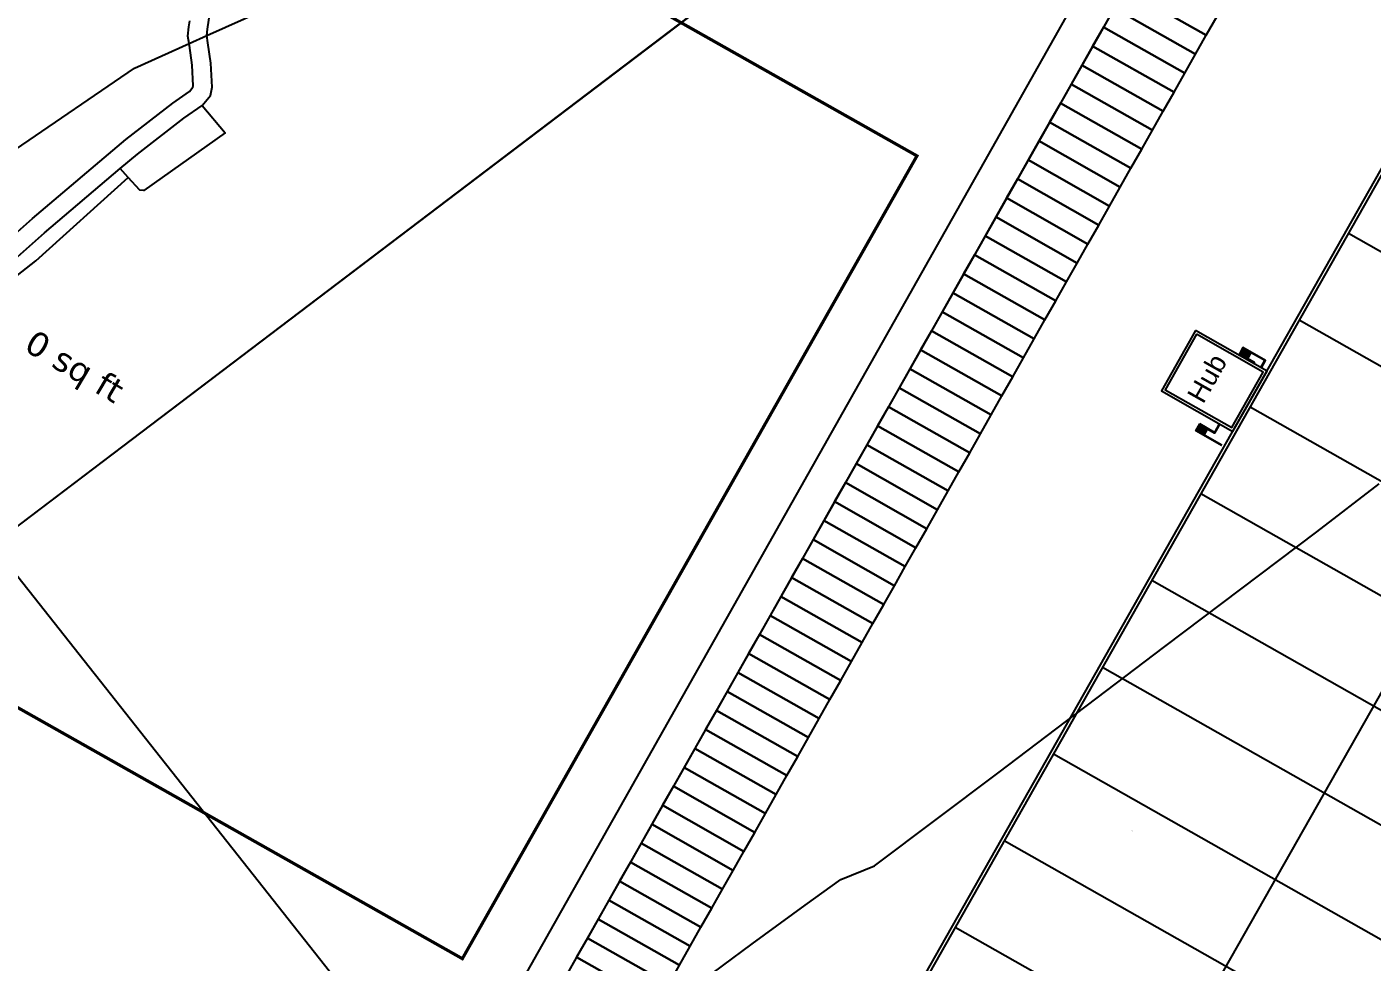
# Model space of a CAD drawing. Header units: millimetres. Extents: x 111502 to 977541, y 8702 to 1044108.
# Drawn here: x 489535.7 to 489751.6, y 240763.8 to 240913.8 of the extents above; entities that cross this region are included whole.
import ezdxf

# ---------------------------------------------------------------- set-up
doc = ezdxf.new("R2010")
doc.units = ezdxf.units.MM
doc.header["$LTSCALE"] = 0.25
doc.linetypes.add('DASHED2', pattern=[9.525, 6.35, -3.175])
for name, color, linetype in [('E HVSS As Laid HV', 10, 'Continuous'), ('X HVSS Site Background', 8, 'Continuous'), ('X HVSS Site Outline', 210, 'Continuous')]:
    doc.layers.add(name, color=color, linetype=linetype)
doc.styles.add('Proposed Employment Area - 11-089-MP013-01a$0$1250T25R', font='arial.ttf', dxfattribs={"height": 3125})
doc.styles.add('Proposed Employment Area - 11-089-MP013-01a$0$1250T35R', font='verdana.ttf', dxfattribs={"height": 4375})
doc.styles.add('Proposed Employment Area - 11-089-MP013-01a$0$Standard', font='txt')

# ---------------------------------------------------------------- blocks, each defined once
blk = doc.blocks.new('Proposed Commercial Boundary - 09.02.22')
at = {"layer": 'X HVSS Site Outline', "const_width": 300}
blk.add_lwpolyline([(489713065, 240784835), (489713076, 240784843), (489713076, 240784843), (489713077, 240784844), (489713093, 240784856)], dxfattribs=at)
blk = doc.blocks.new('commercial background')
at = {"layer": 'X HVSS Site Background'}
for p, q in [((1436.27, 681.99), (1178.67, 227.28)), ((1323.43, 668.21), (1093.98, 263.19)), ((1077.1, 244.89), (1191.68, 447.81)), ((1218.34, 391.23), (1217.81, 390.29)), ((1218.56, 391.11), (1218.03, 390.17)), ((1218.78, 390.99), (1218.24, 390.04)), ((1219, 390.86), (1218.46, 389.92)), ((1219.21, 390.74), (1218.68, 389.8)), ((1219.43, 390.62), (1218.9, 389.67)), ((1210.86, 378.02), (1211.39, 378.97)), ((1211.08, 377.9), (1211.61, 378.84)), ((1211.29, 377.78), (1211.83, 378.72)), ((1211.51, 377.65), (1212.05, 378.6)), ((1211.73, 377.53), (1212.26, 378.47)), ((1211.95, 377.41), (1212.48, 378.35))]:
    blk.add_line(p, q, dxfattribs=at)
for points in [[(1142.42, 247.24), (1321.16, 145.99), (1579.25, 601.57), (1400.51, 702.83)], [(1143.1, 247.43), (1320.97, 146.67), (1578.57, 601.38), (1400.7, 702.15)], [(1199.22, 448.95), (1212.27, 441.56), (1214, 444.6), (1200.94, 452)], [(1197.49, 445.91), (1210.55, 438.51), (1212.27, 441.56), (1199.22, 448.95)], [(1195.77, 442.86), (1208.82, 435.47), (1210.55, 438.51), (1197.49, 445.91)], [(1194.04, 439.82), (1207.1, 432.42), (1208.82, 435.47), (1195.77, 442.86)], [(1192.32, 436.77), (1205.37, 429.38), (1207.1, 432.42), (1194.04, 439.82)], [(1190.59, 433.72), (1203.65, 426.33), (1205.37, 429.38), (1192.32, 436.77)], [(1188.87, 430.68), (1201.92, 423.29), (1203.65, 426.33), (1190.59, 433.72)], [(1187.14, 427.63), (1200.19, 420.24), (1201.92, 423.29), (1188.87, 430.68)], [(1185.42, 424.59), (1198.47, 417.2), (1200.19, 420.24), (1187.14, 427.63)], [(1183.69, 421.54), (1196.74, 414.15), (1198.47, 417.2), (1185.42, 424.59)], [(1181.97, 418.5), (1195.02, 411.1), (1196.74, 414.15), (1183.69, 421.54)], [(1180.24, 415.45), (1193.29, 408.06), (1195.02, 411.1), (1181.97, 418.5)], [(1178.52, 412.41), (1191.57, 405.01), (1193.29, 408.06), (1180.24, 415.45)], [(1176.79, 409.36), (1189.84, 401.97), (1191.57, 405.01), (1178.52, 412.41)], [(1175.07, 406.32), (1188.12, 398.92), (1189.84, 401.97), (1176.79, 409.36)], [(1173.34, 403.27), (1186.39, 395.88), (1188.12, 398.92), (1175.07, 406.32)], [(1171.62, 400.23), (1184.67, 392.83), (1186.39, 395.88), (1173.34, 403.27)], [(1169.89, 397.18), (1182.94, 389.79), (1184.67, 392.83), (1171.62, 400.23)], [(1168.17, 394.14), (1181.22, 386.74), (1182.94, 389.79), (1169.89, 397.18)], [(1166.44, 391.09), (1179.49, 383.7), (1181.22, 386.74), (1168.17, 394.14)], [(1210.56, 394.19), (1205.07, 384.5), (1216.55, 377.99), (1222.04, 387.68)], [(1210.73, 393.57), (1205.68, 384.67), (1216.38, 378.6), (1221.43, 387.51)], [(1164.72, 388.05), (1177.77, 380.65), (1179.49, 383.7), (1166.44, 391.09)], [(1162.99, 385), (1176.04, 377.61), (1177.77, 380.65), (1164.72, 388.05)], [(1161.27, 381.95), (1174.32, 374.56), (1176.04, 377.61), (1162.99, 385)], [(1159.54, 378.91), (1172.59, 371.52), (1174.32, 374.56), (1161.27, 381.95)], [(1157.82, 375.86), (1170.87, 368.47), (1172.59, 371.52), (1159.54, 378.91)], [(1156.09, 372.82), (1169.14, 365.43), (1170.87, 368.47), (1157.82, 375.86)], [(1154.37, 369.77), (1167.42, 362.38), (1169.14, 365.43), (1156.09, 372.82)], [(1152.64, 366.73), (1165.69, 359.33), (1167.42, 362.38), (1154.37, 369.77)], [(1150.92, 363.68), (1163.97, 356.29), (1165.69, 359.33), (1152.64, 366.73)], [(1149.19, 360.64), (1162.24, 353.24), (1163.97, 356.29), (1150.92, 363.68)], [(1147.46, 357.59), (1160.52, 350.2), (1162.24, 353.24), (1149.19, 360.64)], [(1145.74, 354.55), (1158.79, 347.15), (1160.52, 350.2), (1147.46, 357.59)], [(1144.01, 351.5), (1157.07, 344.11), (1158.79, 347.15), (1145.74, 354.55)], [(1142.29, 348.46), (1155.34, 341.06), (1157.07, 344.11), (1144.01, 351.5)], [(1140.56, 345.41), (1153.62, 338.02), (1155.34, 341.06), (1142.29, 348.46)], [(1138.84, 342.37), (1151.89, 334.97), (1153.62, 338.02), (1140.56, 345.41)], [(1137.11, 339.32), (1150.17, 331.93), (1151.89, 334.97), (1138.84, 342.37)], [(1135.39, 336.28), (1148.44, 328.88), (1150.17, 331.93), (1137.11, 339.32)], [(1133.66, 333.23), (1146.71, 325.84), (1148.44, 328.88), (1135.39, 336.28)], [(1131.94, 330.18), (1144.99, 322.79), (1146.71, 325.84), (1133.66, 333.23)], [(1130.21, 327.14), (1143.26, 319.75), (1144.99, 322.79), (1131.94, 330.18)], [(1128.49, 324.09), (1141.54, 316.7), (1143.26, 319.75), (1130.21, 327.14)], [(1126.76, 321.05), (1139.81, 313.66), (1141.54, 316.7), (1128.49, 324.09)], [(1125.04, 318), (1138.09, 310.61), (1139.81, 313.66), (1126.76, 321.05)], [(1123.31, 314.96), (1136.36, 307.56), (1138.09, 310.61), (1125.04, 318)], [(1121.59, 311.91), (1134.64, 304.52), (1136.36, 307.56), (1123.31, 314.96)], [(1119.86, 308.87), (1132.91, 301.47), (1134.64, 304.52), (1121.59, 311.91)], [(1118.14, 305.82), (1131.19, 298.43), (1132.91, 301.47), (1119.86, 308.87)], [(1116.41, 302.78), (1129.46, 295.38), (1131.19, 298.43), (1118.14, 305.82)], [(1114.69, 299.73), (1127.74, 292.34), (1129.46, 295.38), (1116.41, 302.78)], [(1112.96, 296.69), (1126.01, 289.29), (1127.74, 292.34), (1114.69, 299.73)], [(1111.24, 293.64), (1124.29, 286.25), (1126.01, 289.29), (1112.96, 296.69)], [(1109.51, 290.6), (1122.56, 283.2), (1124.29, 286.25), (1111.24, 293.64)]]:
    blk.add_lwpolyline(points, close=True, dxfattribs=at)
at = {"layer": 'X HVSS Site Background', "const_width": 0.5}
blk.add_lwpolyline([(1092.9, 293.39), (1165.85, 422.2), (925.2, 558.08), (852.25, 429.28)], close=True, dxfattribs=at)
at = {"layer": 'X HVSS Site Background', "flags": 128}
for points in [[(1235.08, 409.8), (1412.95, 309.03)], [(1227.19, 395.88), (1405.07, 295.11)], [(1219.31, 381.95), (1397.18, 281.19)], [(1211.42, 368.03), (1389.29, 267.27)], [(1203.53, 354.11), (1381.41, 253.35)], [(1195.65, 340.19), (1373.52, 239.42)], [(1187.76, 326.27), (1365.63, 225.5)], [(1179.87, 312.35), (1357.75, 211.58)], [(1171.99, 298.43), (1349.86, 197.66)]]:
    blk.add_lwpolyline(points, dxfattribs=at)
at = {"layer": 'X HVSS Site Background'}
for points in [[(1221.13, 388.2), (1221.8, 389.39), (1218.17, 391.45), (1217.54, 390.33)], [(1221.04, 388.25), (1221.67, 389.35), (1218.12, 391.36)], [(1221.08, 388.22), (1221.73, 389.37), (1218.14, 391.41)], [(1219.85, 388.92), (1219.89, 388.99), (1217.54, 390.33)], [(1219.9, 388.9), (1219.96, 389.01), (1217.56, 390.37)], [(1219.94, 388.87), (1220.03, 389.03), (1217.58, 390.42)], [(1214.74, 375.71), (1210.58, 378.06), (1211.22, 379.18)], [(1214.77, 375.75), (1210.61, 378.11)], [(1214.79, 375.8), (1210.63, 378.15)], [(1214.45, 379.18), (1213.62, 377.71), (1211.17, 379.09)], [(1214.41, 379.21), (1213.6, 377.78), (1211.19, 379.14)], [(1214.36, 379.23), (1213.58, 377.84), (1211.22, 379.18)]]:
    blk.add_lwpolyline(points, dxfattribs=at)
at = {"layer": 'X HVSS Site Background', "attachment_point": 3}
for s, width, gutter_width, insert, char_height, rotation, style in [('\\pxql,t14; 0 sq ft\\P\\ptz;\\P\\P ', 154.5296, 31.25, (1155.75, 316.53), 3.9375, 329.3158, 'Proposed Employment Area - 11-089-MP013-01a$0$1250T35R'), ('Hub', 17.9632, 15.62, (1213.01, 390.77), 3.125, 60.4637, 'Proposed Employment Area - 11-089-MP013-01a$0$1250T25R')]:
    blk.add_mtext_dynamic_manual_height_columns(s, width=width, gutter_width=gutter_width, heights=[0], dxfattribs=dict(at, insert=insert, char_height=char_height, rotation=rotation, style=style))
at = {"layer": 'X HVSS Site Background', "style": 'Proposed Employment Area - 11-089-MP013-01a$0$Standard'}
for p, rotation in [((485.88, 899.5), 95.9302), ((729.37, 850.69), 240.5366), ((319.53, 839.47), 95.9302), ((520.9, 756.6), 330.4683), ((1582.14, 507.49), 240.4683), ((1846.75, 293.1), 209.3143), ((1096.5, 265.37), 60.4683)]:
    blk.add_attdef('NOOFPARKINGSPACES', p, '', height=0.3, rotation=rotation, dxfattribs=at)
blk = doc.blocks.new('OS MAP 060722')
at = {"layer": 'X HVSS Site Background', "flags": 128}
for points in [[(870.54, 1838.22), (876.86, 1823.7), (876.86, 1823.7), (719.59, 1704.42)], [(754.01, 1786.11), (870.54, 1838.22)], [(754.01, 1786.11), (754.11, 1787.17), (754.11, 1787.17), (754.49, 1789.66)], [(751.16, 1784.84), (750.98, 1786.04), (750.98, 1786.04), (751.13, 1787.54), (751.13, 1787.54), (751.28, 1788.51)], [(751.16, 1784.84), (754.01, 1786.11)], [(753.25, 1774.93), (754.57, 1776.52), (754.57, 1776.52), (754.84, 1777.84), (754.84, 1777.84), (754.64, 1781.68), (754.64, 1781.68), (754.18, 1784.98), (754.18, 1784.98), (754.01, 1786.11)], [(696.94, 1734.75), (700.02, 1736.46), (700.02, 1736.46), (706.97, 1741.24), (706.97, 1741.24), (718.27, 1749.93), (718.27, 1749.93), (726.02, 1756.76), (726.02, 1756.76), (740.98, 1769.46), (740.98, 1769.46), (748.56, 1775.29), (748.56, 1775.29), (751.2, 1777.15), (751.2, 1777.15), (751.78, 1777.85), (751.78, 1777.85), (751.82, 1778.06), (751.82, 1778.06), (751.65, 1781.39), (751.65, 1781.39), (751.21, 1784.55), (751.21, 1784.55), (751.16, 1784.84)], [(705.18, 1753.86), (723.29, 1767.83), (723.29, 1767.83), (742.39, 1780.92), (742.39, 1780.92), (751.16, 1784.84)], [(740.11, 1764.78), (742.87, 1767.12), (742.87, 1767.12), (750.34, 1772.88), (750.34, 1772.88), (753.25, 1774.93)], [(753.25, 1774.93), (756.95, 1770.53), (756.95, 1770.53), (743.92, 1761.27), (743.92, 1761.27), (743.26, 1761.3), (743.26, 1761.3), (741.39, 1763.36)], [(698.3, 1732.31), (701.53, 1733.85), (701.53, 1733.85), (708.74, 1738.81), (708.74, 1738.81), (720.18, 1747.61), (720.18, 1747.61), (727.98, 1754.49), (727.98, 1754.49), (740.11, 1764.78)], [(741.39, 1763.36), (740.11, 1764.78)], [(700.05, 1729.16), (726.56, 1750), (726.56, 1750), (741.39, 1763.36)], [(796.56, 1607.01), (796.82, 1607.19), (796.82, 1607.19), (805.42, 1613.29), (805.42, 1613.29), (827.22, 1629.79), (827.22, 1629.79), (841.52, 1640.39), (841.52, 1640.39), (850.02, 1646.59), (850.02, 1646.59), (855.72, 1650.69), (855.72, 1650.69), (861.12, 1652.89), (861.12, 1652.89), (880.92, 1667.79), (880.92, 1667.79), (907.72, 1688.09), (907.72, 1688.09), (932.12, 1706.49), (932.12, 1706.49), (942.12, 1714.19)], [(719.59, 1704.42), (796.56, 1607.01)]]:
    blk.add_lwpolyline(points, dxfattribs=at)
at = {"layer": 'X HVSS Site Background'}
for points in [[(754.01, 1786.11), (840.39, 1824.74)], [(837.31, 1793.71), (719.59, 1704.42)], [(754.01, 1786.11), (754.11, 1787.17), (754.49, 1789.66)], [(751.16, 1784.84), (750.98, 1786.04), (751.13, 1787.54), (751.28, 1788.51)], [(751.16, 1784.84), (754.01, 1786.11)], [(753.25, 1774.93), (754.57, 1776.52), (754.84, 1777.84), (754.64, 1781.68), (754.18, 1784.98), (754.01, 1786.11)], [(696.94, 1734.75), (700.02, 1736.46), (706.97, 1741.24), (718.27, 1749.93), (726.02, 1756.76), (740.98, 1769.46), (748.56, 1775.29), (751.2, 1777.15), (751.78, 1777.85), (751.82, 1778.06), (751.65, 1781.39), (751.21, 1784.55), (751.16, 1784.84)], [(705.18, 1753.86), (723.29, 1767.83), (742.39, 1780.92), (751.16, 1784.84)], [(740.11, 1764.78), (742.87, 1767.12), (750.34, 1772.88), (753.25, 1774.93)], [(753.25, 1774.93), (756.95, 1770.53), (743.92, 1761.27), (743.26, 1761.3), (741.39, 1763.36)], [(698.3, 1732.31), (701.53, 1733.85), (708.74, 1738.81), (720.18, 1747.61), (727.98, 1754.49), (740.11, 1764.78)], [(741.39, 1763.36), (740.11, 1764.78)], [(700.05, 1729.16), (726.56, 1750), (741.39, 1763.36)], [(719.59, 1704.42), (796.56, 1607.01)]]:
    blk.add_lwpolyline(points, dxfattribs=at)

msp = doc.modelspace()

# ---------------------------------------------------------------- linework, layer by layer
at = {"lineweight": 0}
msp.add_circle((488727.82, 239008.33), 11388.42, dxfattribs=at)

# ---------------------------------------------------------------- block references
at = {"layer": 'E HVSS As Laid HV', "linetype": 'DASHED2', "lineweight": 0}
msp.add_blockref('OS MAP 060722', (488810.58, 239126.31), dxfattribs=at)
at = {"layer": 'X HVSS Site Background', "lineweight": 0}
msp.add_blockref('commercial background', (488512.69, 240470.93), dxfattribs=at)
at = {"layer": 'X HVSS Site Outline', "lineweight": 0, "xscale": 0.001, "yscale": 0.001, "zscale": 0.001}
msp.add_blockref('Proposed Commercial Boundary - 09.02.22', (0, 0), dxfattribs=at)

doc.saveas('drawing.dxf')
